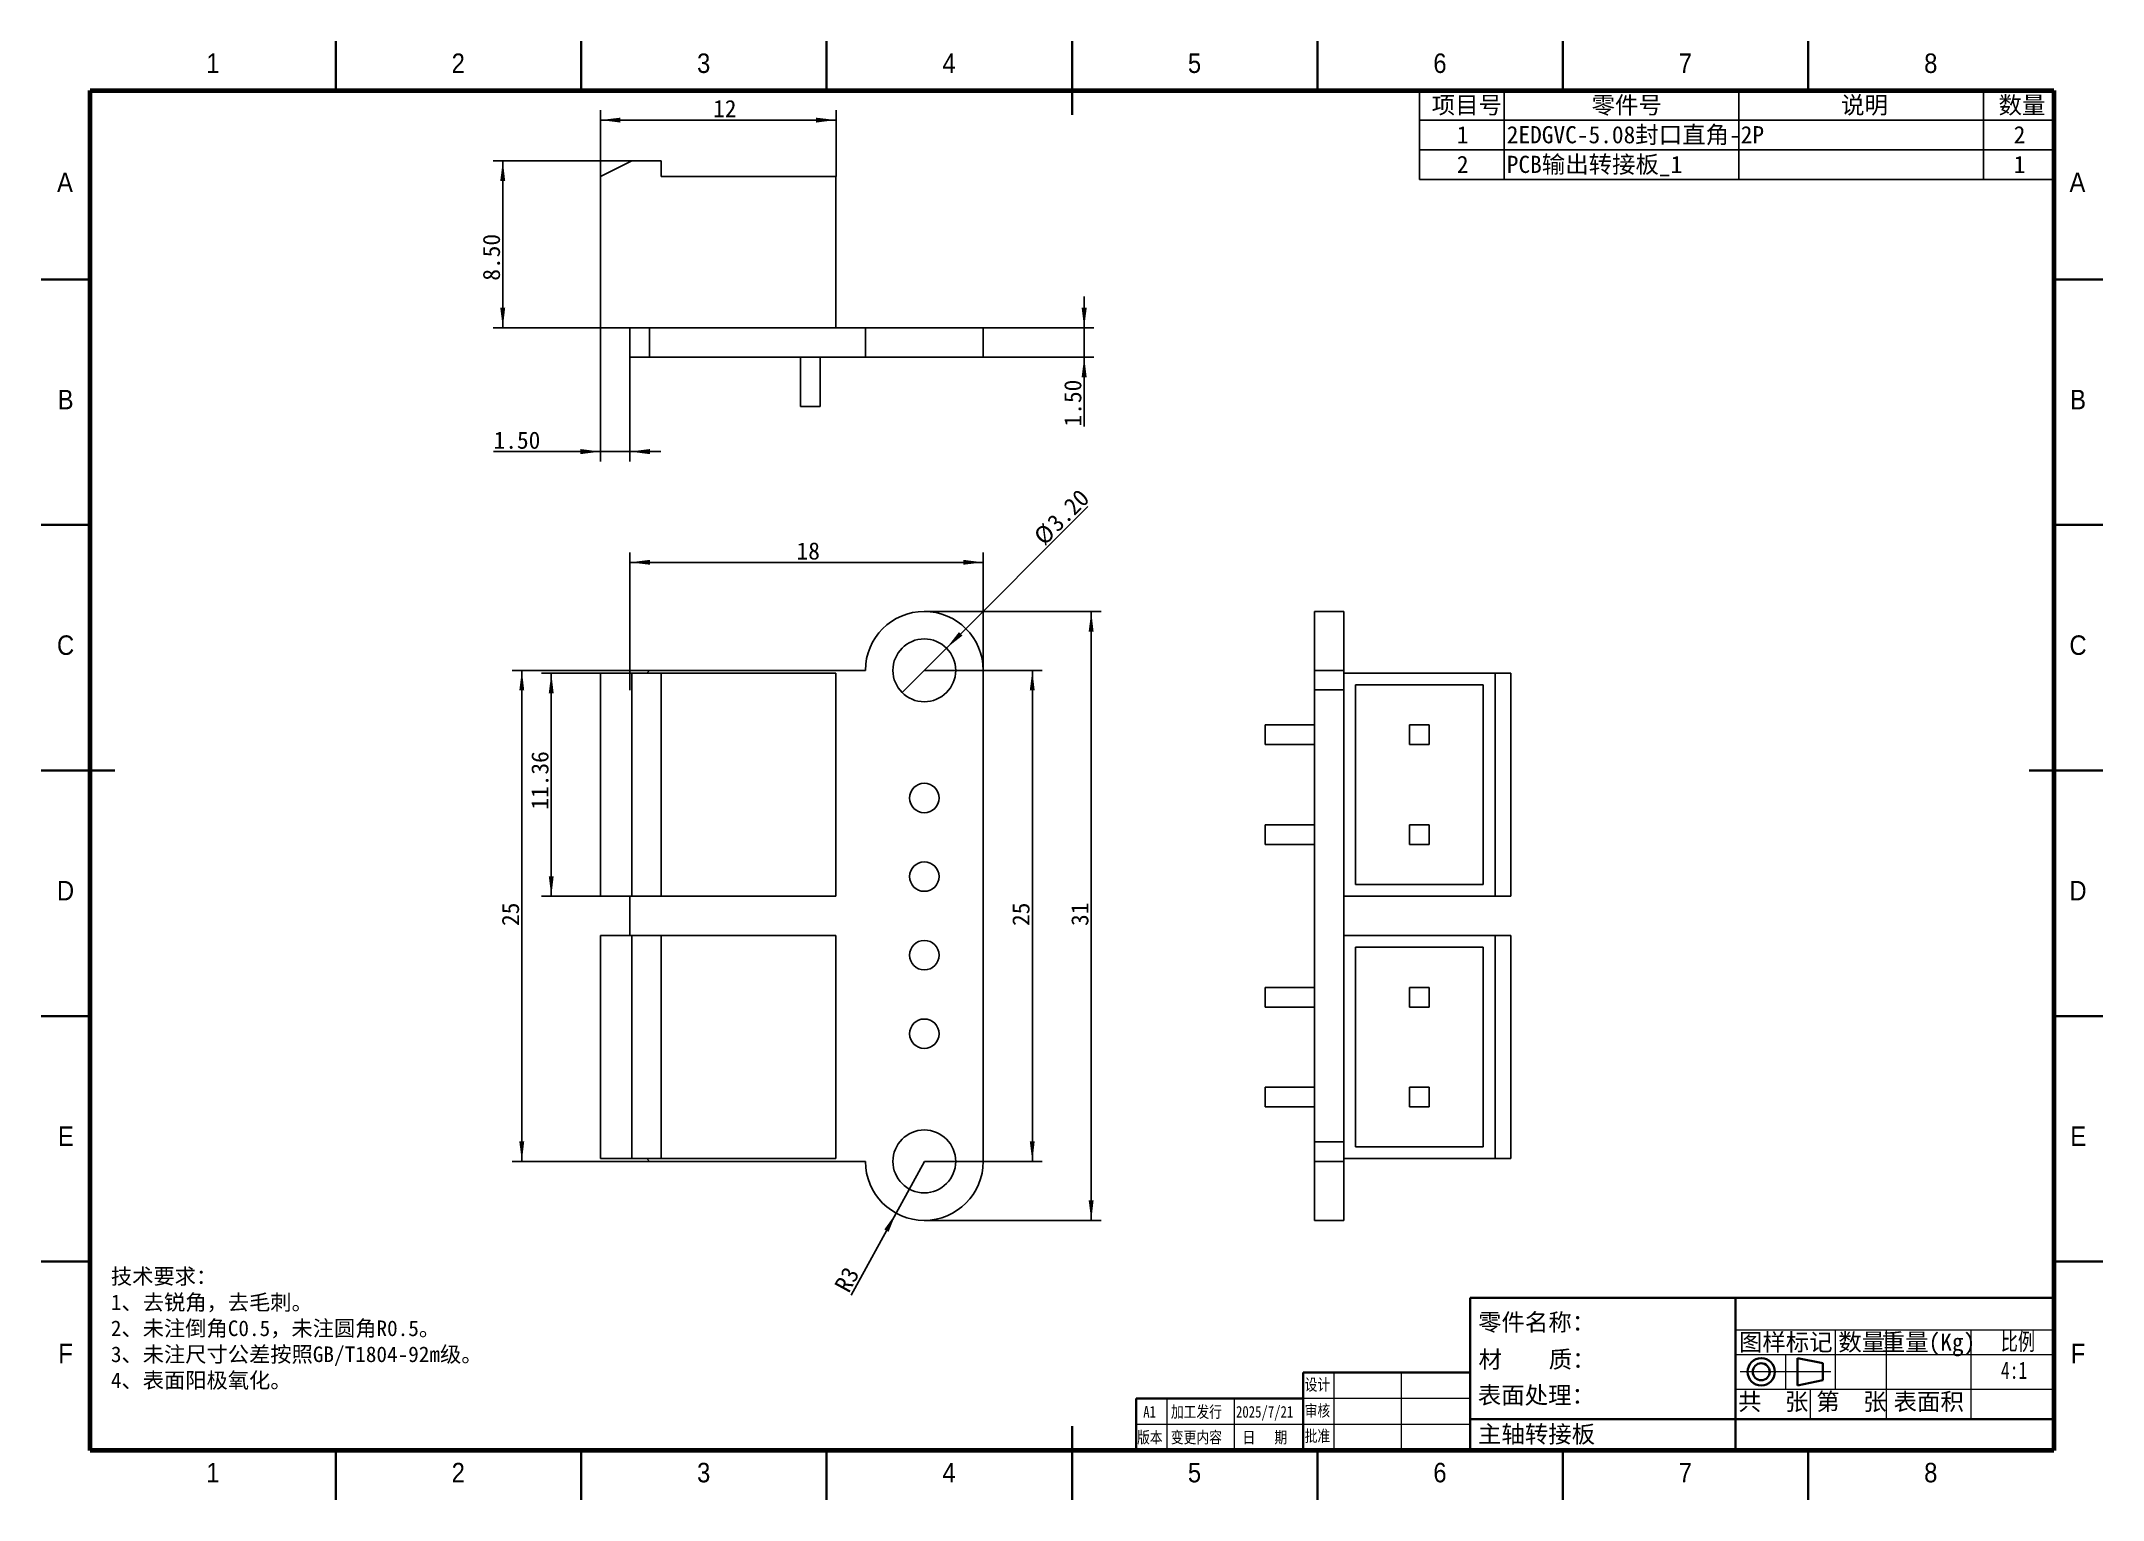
# Model space of a CAD drawing. Header units: millimetres. Extents: x 0 to 105, y 0 to 74.
import ezdxf

# ---------------------------------------------------------------- set-up
doc = ezdxf.new("R2010")
doc.units = ezdxf.units.MM
doc.header["$LTSCALE"] = 0.25
doc.linetypes.add('SLD-实线', pattern=[0])
doc.layers.add('轮廓粗实线', color=7, linetype='Continuous')
doc.styles.add('SLDTEXTSTYLE0', font='SIMFANG.TTF', dxfattribs={"bigfont": 'bigfont'})
doc.styles.add('SLDTEXTSTYLE1', font='SIMSUN.TTC', dxfattribs={"width": 0.8})
doc.styles.add('SLDTEXTSTYLE2', font='SIMSUN.TTC', dxfattribs={"width": 0.8, "bigfont": 'bigfont'})
doc.styles.add('SLDTEXTSTYLE3', font='SIMSUN.TTC', dxfattribs={"bigfont": 'bigfont'})
doc.styles.add('SLDTEXTSTYLE4', font='HYSWLONGFANGSONG.TTF')
doc.styles.add('SLDTEXTSTYLE5', font='HYSWLONGFANGSONG.TTF', dxfattribs={"bigfont": 'bigfont'})
doc.styles.add('SLDTEXTSTYLE6', font='GOTHIC.TTF', dxfattribs={"width": 0.913})
doc.styles.add('SLDTEXTSTYLE7', font='SIMSUN.TTC')
doc.dimstyles.new('SLDDIMSTYLE0', dxfattribs={"dimtxt": 0.875, "dimasz": 1.02, "dimexe": 0, "dimexo": 0.0625, "dimgap": 0.21875, "dimtad": 2, "dimrnd": 1e-09, "dimzin": 12, "dimdsep": 46, "dimtxsty": 'SLDTEXTSTYLE7', "dimsah": 1, "dimcen": 0.09, "dimadec": 0, "dimazin": 3, "dimtfac": 1, "dimtofl": 0, "dimtmove": 0, "dimatfit": 3, "dimfxl": 1, "dimfrac": 2, "dimtolj": 1, "dimtzin": 12, "dimarcsym": 0})
doc.dimstyles.new('SLDDIMSTYLE1', dxfattribs={"dimtxt": 0.875, "dimasz": 1.02, "dimexe": 0, "dimexo": 0.0625, "dimgap": 0.21875, "dimtad": 2, "dimrnd": 1e-09, "dimzin": 4, "dimdsep": 46, "dimtxsty": 'SLDTEXTSTYLE7', "dimblk1": 'NONE', "dimsah": 1, "dimcen": 0, "dimadec": 0, "dimazin": 1, "dimtfac": 1, "dimtmove": 0, "dimatfit": 3, "dimldrblk": 'NONE', "dimfxl": 1, "dimfrac": 2, "dimtolj": 1, "dimtzin": 12, "dimarcsym": 0})
doc.dimstyles.new('SLDDIMSTYLE2', dxfattribs={"dimtxt": 0.875, "dimasz": 1.02, "dimexe": 0, "dimexo": 0.0625, "dimgap": 0.21875, "dimtad": 2, "dimrnd": 1e-09, "dimzin": 12, "dimdsep": 46, "dimtxsty": 'SLDTEXTSTYLE7', "dimsah": 1, "dimcen": 0, "dimadec": 0, "dimazin": 3, "dimtfac": 1, "dimtofl": 0, "dimtmove": 0, "dimatfit": 3, "dimfxl": 1, "dimfrac": 2, "dimtolj": 1, "dimtzin": 12, "dimarcsym": 0})
doc.dimstyles.new('SLDDIMSTYLE3', dxfattribs={"dimtxt": 0.875, "dimasz": 1.02, "dimexe": 0, "dimexo": 0.0625, "dimgap": 0.21875, "dimtad": 2, "dimrnd": 1e-09, "dimzin": 4, "dimdsep": 46, "dimtxsty": 'SLDTEXTSTYLE7', "dimsah": 1, "dimcen": 0.09, "dimadec": 0, "dimazin": 1, "dimtfac": 1, "dimtmove": 0, "dimatfit": 0, "dimfxl": 1, "dimfrac": 2, "dimtolj": 1, "dimtzin": 12, "dimarcsym": 0})
doc.dimstyles.new('SLDDIMSTYLE4', dxfattribs={"dimtxt": 0.875, "dimasz": 1.02, "dimexe": 0, "dimexo": 0.0625, "dimgap": 0.21875, "dimtad": 2, "dimrnd": 1e-09, "dimzin": 4, "dimdsep": 46, "dimtxsty": 'SLDTEXTSTYLE7', "dimsah": 1, "dimcen": 0.09, "dimadec": 0, "dimazin": 1, "dimtfac": 1, "dimtofl": 0, "dimtmove": 0, "dimatfit": 3, "dimfxl": 1, "dimfrac": 2, "dimtolj": 1, "dimtzin": 12, "dimarcsym": 0})

# ---------------------------------------------------------------- blocks, each defined once
blk = doc.blocks.new('SW_TABLEANNOTATION_0')
at = {"color": 0, "linetype": 'SLD-实线', "lineweight": 25}
for p, q in [((0, 0), (0, -1.51)), ((0, 0), (4.32, 0)), ((4.32, 0), (4.32, -1.51)), ((4.32, 0), (16.27, 0)), ((16.27, 0), (16.27, -1.51)), ((16.27, 0), (28.73, 0)), ((28.73, 0), (28.73, -1.51)), ((28.73, 0), (32.31, 0)), ((32.31, 0), (32.31, -1.51)), ((0, -1.51), (4.32, -1.51)), ((0, -1.51), (0, -3.02)), ((4.32, -1.51), (16.27, -1.51)), ((4.32, -1.51), (4.32, -3.02)), ((16.27, -1.51), (28.73, -1.51)), ((16.27, -1.51), (16.27, -3.02)), ((28.73, -1.51), (32.31, -1.51)), ((28.73, -1.51), (28.73, -3.02)), ((32.31, -1.51), (32.31, -3.02)), ((0, -3.02), (0, -4.53)), ((0, -3.02), (4.32, -3.02)), ((4.32, -3.02), (4.32, -4.53)), ((4.32, -3.02), (16.27, -3.02)), ((16.27, -3.02), (16.27, -4.53)), ((16.27, -3.02), (28.73, -3.02)), ((28.73, -3.02), (28.73, -4.53)), ((28.73, -3.02), (32.31, -3.02)), ((32.31, -3.02), (32.31, -4.53)), ((0, -4.53), (4.32, -4.53)), ((4.32, -4.53), (16.27, -4.53)), ((16.27, -4.53), (28.73, -4.53)), ((28.73, -4.53), (32.31, -4.53))]:
    blk.add_line(p, q, dxfattribs=at)
at = {"color": 0, "linetype": 'SLD-实线', "lineweight": 25, "char_height": 0.875, "attachment_point": 1}
for s, insert, style in [('项目号', (0.63, -0.31), 'SLDTEXTSTYLE3'), ('零件号', (8.77, -0.31), 'SLDTEXTSTYLE3'), ('说明', (21.48, -0.31), 'SLDTEXTSTYLE3'), ('数量', (29.5, -0.31), 'SLDTEXTSTYLE3'), ('1', (1.91, -1.82), 'SLDTEXTSTYLE7'), ('2EDGVC-5.08封口直角-2P', (4.45, -1.82), 'SLDTEXTSTYLE3'), ('2', (30.27, -1.82), 'SLDTEXTSTYLE7'), ('2', (1.91, -3.33), 'SLDTEXTSTYLE7'), ('PCB输出转接板_1', (4.45, -3.33), 'SLDTEXTSTYLE3'), ('1', (30.27, -3.33), 'SLDTEXTSTYLE7')]:
    blk.add_mtext(s, dxfattribs=dict(at, insert=insert, style=style))
blk = doc.blocks.new('_D')
at = {"color": 5, "linetype": 'SLD-实线', "lineweight": 25, "true_color": 0x0000ff}
for p, q in [((30.98, 42.22), (23.98, 42.22)), ((24.48, 42.22), (24.48, 17.22)), ((30.98, 17.22), (23.98, 17.22))]:
    blk.add_line(p, q, dxfattribs=at)
for points in [[(24.48, 42.22), (24.35, 41.2), (24.6, 41.2)], [(24.48, 17.22), (24.6, 18.24), (24.35, 18.24)]]:
    blk.add_solid(points, dxfattribs=at)
at = {"color": 5, "linetype": 'SLD-实线', "lineweight": 25, "true_color": 0x0000ff, "insert": (23.46, 29.21), "char_height": 0.875, "attachment_point": 1, "rotation": 90, "style": 'SLDTEXTSTYLE7'}
blk.add_mtext('25', dxfattribs=at)
blk = doc.blocks.new('_D_1')
at = {"color": 5, "linetype": 'SLD-实线', "lineweight": 25, "true_color": 0x0000ff}
for p, q in [((29.98, 41.22), (29.98, 48.22)), ((47.98, 47.72), (29.98, 47.72)), ((47.98, 42.22), (47.98, 48.22))]:
    blk.add_line(p, q, dxfattribs=at)
for points in [[(29.98, 47.72), (31, 47.6), (31, 47.85)], [(47.98, 47.72), (46.96, 47.85), (46.96, 47.6)]]:
    blk.add_solid(points, dxfattribs=at)
at = {"color": 5, "linetype": 'SLD-实线', "lineweight": 25, "true_color": 0x0000ff, "insert": (38.47, 48.74), "char_height": 0.875, "attachment_point": 1, "style": 'SLDTEXTSTYLE7'}
blk.add_mtext('18', dxfattribs=at)
blk = doc.blocks.new('_D_2')
at = {"color": 5, "linetype": 'SLD-实线', "lineweight": 25, "true_color": 0x0000ff}
for p, q in [((44.98, 45.22), (53.98, 45.22)), ((53.48, 45.22), (53.48, 14.22)), ((44.98, 14.22), (53.98, 14.22))]:
    blk.add_line(p, q, dxfattribs=at)
for points in [[(53.48, 45.22), (53.35, 44.2), (53.6, 44.2)], [(53.48, 14.22), (53.6, 15.24), (53.35, 15.24)]]:
    blk.add_solid(points, dxfattribs=at)
at = {"color": 5, "linetype": 'SLD-实线', "lineweight": 25, "true_color": 0x0000ff, "insert": (52.46, 29.21), "char_height": 0.875, "attachment_point": 1, "rotation": 90, "style": 'SLDTEXTSTYLE7'}
blk.add_mtext('31', dxfattribs=at)
blk = doc.blocks.new('_D_3')
at = {"color": 5, "linetype": 'SLD-实线', "lineweight": 25, "true_color": 0x0000ff}
for q in [(53.31, 50.56), (43.85, 41.09)]:
    blk.add_line((46.11, 43.36), q, dxfattribs=at)
blk.add_solid([(46.11, 43.36), (46.92, 43.99), (46.74, 44.17)], dxfattribs=at)
at = {"color": 5, "linetype": 'SLD-实线', "lineweight": 25, "true_color": 0x0000ff, "char_height": 0.875, "attachment_point": 1, "rotation": 45, "style": 'SLDTEXTSTYLE7'}
for s, insert in [('3.20', (51.15, 49.84)), ('%%c', (50.47, 49.15))]:
    blk.add_mtext(s, dxfattribs=dict(at, insert=insert))
blk = doc.blocks.new('_None')
blk = doc.blocks.new('_D_4')
at = {"color": 5, "linetype": 'SLD-实线', "lineweight": 25, "true_color": 0x0000ff}
for p, q in [((44.98, 42.22), (50.98, 42.22)), ((50.48, 17.22), (50.48, 42.22)), ((44.98, 17.22), (50.98, 17.22))]:
    blk.add_line(p, q, dxfattribs=at)
for points in [[(50.48, 42.22), (50.35, 41.2), (50.6, 41.2)], [(50.48, 17.22), (50.6, 18.24), (50.35, 18.24)]]:
    blk.add_solid(points, dxfattribs=at)
at = {"color": 5, "linetype": 'SLD-实线', "lineweight": 25, "true_color": 0x0000ff, "insert": (49.46, 29.21), "char_height": 0.875, "attachment_point": 1, "rotation": 90, "style": 'SLDTEXTSTYLE7'}
blk.add_mtext('25', dxfattribs=at)
blk = doc.blocks.new('_D_5')
at = {"color": 5, "linetype": 'SLD-实线', "lineweight": 25, "true_color": 0x0000ff}
for q in [(44.98, 17.22), (41.25, 10.41)]:
    blk.add_line((43.54, 14.59), q, dxfattribs=at)
blk.add_solid([(43.54, 14.59), (42.94, 13.76), (43.16, 13.64)], dxfattribs=at)
at = {"color": 5, "linetype": 'SLD-实线', "lineweight": 25, "true_color": 0x0000ff, "insert": (40.36, 10.9), "char_height": 0.875, "attachment_point": 1, "rotation": 61.3178, "style": 'SLDTEXTSTYLE7'}
blk.add_mtext('R3', dxfattribs=at)
blk = doc.blocks.new('_D_6')
at = {"color": 5, "linetype": 'SLD-实线', "lineweight": 25, "true_color": 0x0000ff}
for p, q in [((28.48, 42.08), (25.48, 42.08)), ((25.98, 30.72), (25.98, 42.08)), ((28.48, 30.72), (25.48, 30.72))]:
    blk.add_line(p, q, dxfattribs=at)
for points in [[(25.98, 42.08), (25.85, 41.06), (26.1, 41.06)], [(25.98, 30.72), (26.1, 31.74), (25.85, 31.74)]]:
    blk.add_solid(points, dxfattribs=at)
at = {"color": 5, "linetype": 'SLD-实线', "lineweight": 25, "true_color": 0x0000ff, "insert": (24.96, 35.13), "char_height": 0.875, "attachment_point": 1, "rotation": 90, "style": 'SLDTEXTSTYLE7'}
blk.add_mtext('11.36', dxfattribs=at)
blk = doc.blocks.new('_D_7')
at = {"color": 5, "linetype": 'SLD-实线', "lineweight": 25, "true_color": 0x0000ff}
for p, q in [((53.12, 59.66), (53.12, 61.25)), ((47.98, 59.66), (53.62, 59.66)), ((53.12, 59.66), (53.12, 58.16)), ((47.98, 58.16), (53.62, 58.16)), ((53.12, 58.16), (53.12, 54.64))]:
    blk.add_line(p, q, dxfattribs=at)
for points in [[(53.12, 59.66), (53.25, 60.68), (52.99, 60.68)], [(53.12, 58.16), (52.99, 57.14), (53.25, 57.14)]]:
    blk.add_solid(points, dxfattribs=at)
at = {"color": 5, "linetype": 'SLD-实线', "lineweight": 25, "true_color": 0x0000ff, "insert": (52.1, 54.64), "char_height": 0.875, "attachment_point": 1, "rotation": 90, "style": 'SLDTEXTSTYLE7'}
blk.add_mtext('1.50', dxfattribs=at)
blk = doc.blocks.new('_D_8')
at = {"color": 5, "linetype": 'SLD-实线', "lineweight": 25, "true_color": 0x0000ff}
for p, q in [((28.48, 59.66), (28.48, 52.86)), ((29.98, 58.16), (29.98, 52.86)), ((28.48, 53.36), (23.04, 53.36)), ((28.48, 53.36), (29.98, 53.36)), ((29.98, 53.36), (31.56, 53.36))]:
    blk.add_line(p, q, dxfattribs=at)
for points in [[(28.48, 53.36), (27.46, 53.49), (27.46, 53.23)], [(29.98, 53.36), (31, 53.23), (31, 53.49)]]:
    blk.add_solid(points, dxfattribs=at)
at = {"color": 5, "linetype": 'SLD-实线', "lineweight": 25, "true_color": 0x0000ff, "insert": (23.04, 54.38), "char_height": 0.875, "attachment_point": 1, "style": 'SLDTEXTSTYLE7'}
blk.add_mtext('1.50', dxfattribs=at)
blk = doc.blocks.new('_D_9')
at = {"color": 5, "linetype": 'SLD-实线', "lineweight": 25, "true_color": 0x0000ff}
for p, q in [((30.08, 68.16), (23.01, 68.16)), ((23.51, 68.16), (23.51, 59.66)), ((28.48, 59.66), (23.01, 59.66))]:
    blk.add_line(p, q, dxfattribs=at)
for points in [[(23.51, 68.16), (23.38, 67.14), (23.63, 67.14)], [(23.51, 59.66), (23.63, 60.68), (23.38, 60.68)]]:
    blk.add_solid(points, dxfattribs=at)
at = {"color": 5, "linetype": 'SLD-实线', "lineweight": 25, "true_color": 0x0000ff, "insert": (22.49, 62.06), "char_height": 0.875, "attachment_point": 1, "rotation": 90, "style": 'SLDTEXTSTYLE7'}
blk.add_mtext('8.50', dxfattribs=at)
blk = doc.blocks.new('_D_10')
at = {"color": 5, "linetype": 'SLD-实线', "lineweight": 25, "true_color": 0x0000ff}
for p, q in [((28.48, 67.36), (28.48, 70.74)), ((40.48, 67.36), (40.48, 70.74)), ((28.48, 70.24), (40.48, 70.24))]:
    blk.add_line(p, q, dxfattribs=at)
for points in [[(28.48, 70.24), (29.5, 70.11), (29.5, 70.36)], [(40.48, 70.24), (39.46, 70.36), (39.46, 70.11)]]:
    blk.add_solid(points, dxfattribs=at)
at = {"color": 5, "linetype": 'SLD-实线', "lineweight": 25, "true_color": 0x0000ff, "insert": (34.22, 71.26), "char_height": 0.875, "attachment_point": 1, "style": 'SLDTEXTSTYLE7'}
blk.add_mtext('12', dxfattribs=at)

msp = doc.modelspace()

# ---------------------------------------------------------------- linework, layer by layer
at = {"color": 7, "linetype": 'SLD-实线', "lineweight": 35}
for p, q in [((15, 71.75), (15, 74.25)), ((27.5, 71.75), (27.5, 74.25)), ((40, 71.75), (40, 74.25)), ((52.5, 71.75), (52.5, 74.25)), ((52.5, 74.25), (52.5, 70.5)), ((65, 71.75), (65, 74.25)), ((77.5, 71.75), (77.5, 74.25)), ((90, 71.75), (90, 74.25)), ((2.5, 62.125), (0, 62.125)), ((102.5, 62.125), (105, 62.125)), ((2.5, 49.625), (0, 49.625)), ((102.5, 49.625), (105, 49.625)), ((2.5, 37.125), (0, 37.125)), ((0, 37.125), (3.75, 37.125)), ((105, 37.125), (101.25, 37.125)), ((102.5, 37.125), (105, 37.125)), ((2.5, 24.625), (0, 24.625)), ((102.5, 24.625), (105, 24.625)), ((2.5, 12.125), (0, 12.125)), ((102.5, 12.125), (105, 12.125)), ((72.786, 10.274), (72.786, 2.501)), ((72.786, 10.274), (102.5, 10.274)), ((86.286, 10.274), (86.286, 2.5)), ((64.279, 6.475), (64.279, 2.5)), ((64.279, 6.475), (72.786, 6.475)), ((55.773, 5.15), (64.279, 5.15)), ((55.773, 5.15), (55.773, 2.5)), ((52.5, 0), (52.5, 3.75)), ((72.786, 4.109), (102.5, 4.109)), ((15, 2.5), (15, 0)), ((27.5, 2.5), (27.5, 0)), ((40, 2.5), (40, 0)), ((52.5, 2.5), (52.5, 0)), ((65, 2.5), (65, 0)), ((77.5, 2.5), (77.5, 0)), ((90, 2.5), (90, 0))]:
    msp.add_line(p, q, dxfattribs=at)
at = {"color": 7, "linetype": 'SLD-实线', "lineweight": 70}
for p, q in [((2.5, 2.5), (2.5, 71.75)), ((2.5, 71.75), (102.5, 71.75)), ((102.5, 71.75), (102.5, 2.5)), ((102.5, 2.5), (2.5, 2.5))]:
    msp.add_line(p, q, dxfattribs=at)
at = {"color": 7, "linetype": 'SLD-实线', "lineweight": 18, "true_color": 0xffffff}
for p, q in [((102.5, 11.525), (102.545, 11.525)), ((65.831, 6.475), (65.831, 2.5)), ((69.271, 6.475), (69.271, 2.5)), ((91.15, 6.515), (86.528, 6.515)), ((90.089, 5.623), (90.089, 4.109))]:
    msp.add_line(p, q, dxfattribs=at)
at = {"color": 7, "linetype": 'SLD-实线', "lineweight": 18}
for p, q in [((72.786, 10.274), (102.5, 10.274)), ((86.25, 8.65), (102.5, 8.65)), ((91.368, 8.65), (91.368, 5.623)), ((93.97, 8.65), (93.97, 4.109)), ((98.284, 8.65), (98.284, 4.109)), ((86.25, 7.4), (102.5, 7.4)), ((88.849, 7.4), (88.849, 5.623)), ((86.25, 5.623), (102.5, 5.623)), ((57.324, 5.15), (57.324, 2.499)), ((60.764, 5.15), (60.764, 2.499)), ((72.786, 5.15), (64.279, 5.15)), ((72.786, 3.825), (55.75, 3.825))]:
    msp.add_line(p, q, dxfattribs=at)
at = {"color": 7, "linetype": 'SLD-实线', "lineweight": 35, "true_color": 0xffffff}
for p, q in [((90.737, 6.948), (89.454, 7.21)), ((89.454, 7.21), (89.454, 5.82)), ((90.737, 6.082), (90.737, 6.948)), ((89.454, 5.82), (90.737, 6.082))]:
    msp.add_line(p, q, dxfattribs=at)
for radius in [0.695, 0.433]:
    msp.add_circle((87.607, 6.515), radius, dxfattribs=at)
at = {"layer": '轮廓粗实线'}
for p, q in [((30.077, 68.163), (28.477, 67.363)), ((28.477, 59.663), (28.477, 67.363)), ((30.077, 68.163), (31.577, 68.163)), ((31.577, 67.363), (31.577, 68.163)), ((40.477, 67.363), (31.577, 67.363)), ((40.477, 67.363), (40.477, 59.663)), ((30.837, 59.663), (28.477, 59.663)), ((29.977, 58.163), (29.977, 59.663)), ((30.837, 59.663), (30.977, 59.663)), ((30.977, 59.663), (30.977, 58.163)), ((30.977, 59.663), (41.977, 59.663)), ((41.977, 59.663), (41.977, 58.163)), ((47.977, 59.663), (41.977, 59.663)), ((47.977, 59.663), (47.977, 58.163)), ((30.977, 58.163), (29.977, 58.163)), ((30.977, 58.163), (41.977, 58.163)), ((38.677, 58.163), (38.677, 55.663)), ((39.677, 58.163), (39.677, 55.663)), ((47.977, 58.163), (41.977, 58.163)), ((39.677, 55.663), (38.677, 55.663)), ((66.345, 45.224), (64.845, 45.224)), ((64.845, 42.224), (64.845, 45.224)), ((66.345, 42.224), (66.345, 45.224)), ((28.477, 30.724), (28.477, 42.084)), ((30.077, 42.084), (28.477, 42.084)), ((30.077, 30.724), (30.077, 42.084)), ((30.077, 42.084), (31.577, 42.084)), ((30.977, 42.224), (30.837, 42.084)), ((41.977, 42.224), (30.977, 42.224)), ((31.577, 30.724), (31.577, 42.084)), ((40.477, 42.084), (31.577, 42.084)), ((40.477, 30.724), (40.477, 42.084)), ((47.977, 17.224), (47.977, 42.224)), ((64.845, 41.224), (64.845, 42.224)), ((64.845, 42.224), (66.345, 42.224)), ((66.345, 42.224), (66.345, 42.084)), ((66.345, 42.084), (66.345, 30.724)), ((66.345, 42.084), (74.045, 42.084)), ((74.045, 30.724), (74.045, 42.084)), ((74.845, 42.084), (74.045, 42.084)), ((74.845, 30.724), (74.845, 42.084)), ((66.345, 41.224), (64.845, 41.224)), ((64.845, 41.224), (64.845, 18.224)), ((73.445, 41.484), (66.945, 41.484)), ((66.945, 41.484), (66.945, 31.324)), ((73.445, 31.324), (73.445, 41.484)), ((62.345, 38.444), (62.345, 39.444)), ((64.845, 39.444), (62.345, 39.444)), ((69.695, 39.444), (69.695, 38.444)), ((70.695, 39.444), (69.695, 39.444)), ((70.695, 38.444), (70.695, 39.444)), ((64.845, 38.444), (62.345, 38.444)), ((69.695, 38.444), (70.695, 38.444)), ((62.345, 33.364), (62.345, 34.364)), ((64.845, 34.364), (62.345, 34.364)), ((69.695, 34.364), (69.695, 33.364)), ((70.695, 34.364), (69.695, 34.364)), ((70.695, 33.364), (70.695, 34.364)), ((64.845, 33.364), (62.345, 33.364)), ((69.695, 33.364), (70.695, 33.364)), ((30.077, 30.724), (28.477, 30.724)), ((29.977, 30.724), (29.977, 28.724)), ((30.077, 30.724), (31.577, 30.724)), ((40.477, 30.724), (31.577, 30.724)), ((66.345, 30.724), (66.345, 28.724)), ((66.345, 30.724), (74.045, 30.724)), ((66.945, 31.324), (73.445, 31.324)), ((74.845, 30.724), (74.045, 30.724)), ((28.477, 17.364), (28.477, 28.724)), ((30.077, 28.724), (28.477, 28.724)), ((30.077, 17.364), (30.077, 28.724)), ((30.077, 28.724), (31.577, 28.724)), ((31.577, 17.364), (31.577, 28.724)), ((40.477, 28.724), (31.577, 28.724)), ((40.477, 17.364), (40.477, 28.724)), ((66.345, 28.724), (66.345, 17.364)), ((66.345, 28.724), (74.045, 28.724)), ((74.045, 17.364), (74.045, 28.724)), ((74.845, 28.724), (74.045, 28.724)), ((74.845, 17.364), (74.845, 28.724)), ((73.445, 28.124), (66.945, 28.124)), ((66.945, 28.124), (66.945, 17.964)), ((73.445, 17.964), (73.445, 28.124)), ((62.345, 25.084), (62.345, 26.084)), ((64.845, 26.084), (62.345, 26.084)), ((69.695, 26.084), (69.695, 25.084)), ((70.695, 26.084), (69.695, 26.084)), ((70.695, 25.084), (70.695, 26.084)), ((64.845, 25.084), (62.345, 25.084)), ((69.695, 25.084), (70.695, 25.084)), ((62.345, 20.004), (62.345, 21.004)), ((64.845, 21.004), (62.345, 21.004)), ((70.695, 21.004), (69.695, 21.004)), ((69.695, 21.004), (69.695, 20.004)), ((70.695, 20.004), (70.695, 21.004)), ((64.845, 20.004), (62.345, 20.004)), ((69.695, 20.004), (70.695, 20.004)), ((64.845, 18.224), (66.345, 18.224)), ((64.845, 17.224), (64.845, 18.224)), ((66.945, 17.964), (73.445, 17.964)), ((30.077, 17.364), (28.477, 17.364)), ((30.077, 17.364), (31.577, 17.364)), ((30.837, 17.364), (30.977, 17.224)), ((30.977, 17.224), (41.977, 17.224)), ((40.477, 17.364), (31.577, 17.364)), ((66.345, 17.224), (64.845, 17.224)), ((64.845, 14.224), (64.845, 17.224)), ((66.345, 17.364), (66.345, 17.224)), ((66.345, 17.364), (74.045, 17.364)), ((66.345, 14.224), (66.345, 17.224)), ((74.845, 17.364), (74.045, 17.364)), ((64.845, 14.224), (66.345, 14.224))]:
    msp.add_line(p, q, dxfattribs=at)
for centre, radius in [((44.977, 42.224), 1.6), ((44.977, 35.724), 0.75), ((44.977, 31.724), 0.75), ((44.977, 27.724), 0.75), ((44.977, 23.724), 0.75), ((44.977, 17.224), 1.6)]:
    msp.add_circle(centre, radius, dxfattribs=at)
for centre, start, end in [((44.977, 42.224), 0, 180), ((44.977, 17.224), 180, 0)]:
    msp.add_arc(centre, 3, start, end, dxfattribs=at)

# ---------------------------------------------------------------- block references
at = {"color": 5, "linetype": 'SLD-实线', "lineweight": 25, "true_color": 0x0000ff}
msp.add_blockref('SW_TABLEANNOTATION_0', (70.192, 71.75), dxfattribs=at)

# ---------------------------------------------------------------- texts
at = {"color": 7, "linetype": 'Continuous', "lineweight": 0, "char_height": 0.992, "attachment_point": 2, "style": 'SLDTEXTSTYLE6'}
for s, insert in [('1', (8.74, 73.628)), ('2', (21.24, 73.628)), ('3', (33.74, 73.628)), ('4', (46.24, 73.628)), ('5', (58.74, 73.628)), ('6', (71.24, 73.628)), ('7', (83.74, 73.628)), ('8', (96.24, 73.628)), ('A', (1.21, 67.566)), ('A', (103.71, 67.566)), ('B', (1.243, 56.503)), ('B', (103.743, 56.503)), ('C', (1.24, 44.003)), ('C', (103.74, 44.003)), ('D', (1.238, 31.503)), ('D', (103.738, 31.503)), ('E', (1.252, 19.003)), ('E', (103.752, 19.003)), ('F', (1.239, 7.941)), ('F', (103.739, 7.941)), ('1', (8.74, 1.878)), ('2', (21.24, 1.878)), ('3', (33.74, 1.878)), ('4', (46.24, 1.878)), ('5', (58.74, 1.878)), ('6', (71.24, 1.878)), ('7', (83.74, 1.878)), ('8', (96.24, 1.878))]:
    msp.add_mtext(s, dxfattribs=dict(at, insert=insert))
at = {"color": 7, "linetype": 'SLD-实线', "lineweight": 18, "true_color": 0xffffff}
for s, insert, char_height, attachment_point, style in [('技术要求：^J1、去锐角，去毛刺。^J2、未注倒角C0.5，未注圆角R0.5。^J3、未注尺寸公差按照GB/T1804-92m级。^J4、表面阳极氧化。', (3.548, 11.772), 0.79375, 1, 'SLDTEXTSTYLE0'), ('零件名称：', (73.182, 9.478), 0.875, 1, 'SLDTEXTSTYLE3'), ('图样标记', (88.854, 8.462), 0.875, 2, 'SLDTEXTSTYLE3'), ('数量', (92.724, 8.462), 0.875, 2, 'SLDTEXTSTYLE3'), ('重量(Kg)', (96.124, 8.462), 0.875, 2, 'SLDTEXTSTYLE3'), ('比例', (100.678, 8.487), 0.875, 2, 'SLDTEXTSTYLE5'), ('材    质：', (73.207, 7.585), 0.875, 1, 'SLDTEXTSTYLE3'), ('4:1', (100.484, 7.03), 0.875, 2, 'SLDTEXTSTYLE4'), ('设计', (65.001, 6.157), 0.5953, 2, 'SLDTEXTSTYLE2'), ('表面处理：', (73.17, 5.761), 0.875, 1, 'SLDTEXTSTYLE3'), ('共  张', (88.214, 5.433), 0.875, 2, 'SLDTEXTSTYLE3'), ('第  张', (92.198, 5.433), 0.875, 2, 'SLDTEXTSTYLE3'), ('表面积', (96.134, 5.433), 0.875, 2, 'SLDTEXTSTYLE3'), ('A1', (56.452, 4.774), 0.5953, 2, 'SLDTEXTSTYLE1'), ('加工发行', (58.836, 4.774), 0.5953, 2, 'SLDTEXTSTYLE2'), ('2025/7/21', (62.311, 4.774), 0.5953, 2, 'SLDTEXTSTYLE1'), ('审核', (65.001, 4.83), 0.5953, 2, 'SLDTEXTSTYLE2'), ('版本', (56.465, 3.473), 0.5953, 2, 'SLDTEXTSTYLE2'), ('变更内容', (58.836, 3.474), 0.5953, 2, 'SLDTEXTSTYLE2'), ('日   期', (62.323, 3.473), 0.5953, 2, 'SLDTEXTSTYLE2'), ('批准', (65.001, 3.544), 0.5953, 2, 'SLDTEXTSTYLE2'), ('主轴转接板', (73.176, 3.777), 0.875, 1, 'SLDTEXTSTYLE3')]:
    msp.add_mtext(s, dxfattribs=dict(at, insert=insert, char_height=char_height, attachment_point=attachment_point, style=style))

# ---------------------------------------------------------------- dimensions: what is measured, and where the dimension line sits
at = {"color": 5, "linetype": 'SLD-实线', "lineweight": 25, "true_color": 0x0000ff}
for base, p1, p2, dimstyle, picture, middle in [((40.477, 70.237), (28.477, 67.363), (40.477, 67.363), 'SLDDIMSTYLE0', '_D_10', (34.725, 70.237)), ((29.977, 53.359), (28.477, 59.663), (29.977, 58.163), 'SLDDIMSTYLE3', '_D_8', (24.057, 53.359)), ((29.977, 47.724), (47.977, 42.224), (29.977, 41.224), 'SLDDIMSTYLE0', '_D_1', (38.977, 47.724))]:
    dim = msp.add_linear_dim(base=base, p1=p1, p2=p2, dimstyle=dimstyle, dxfattribs=at)
    dim.commit()
    dim.dimension.update_dxf_attribs({"geometry": picture, "text_midpoint": middle, "dimtype": 160})
for base, p1, p2, dimstyle, picture, middle in [((23.507, 59.663), (30.077, 68.163), (28.477, 59.663), 'SLDDIMSTYLE4', '_D_9', (23.507, 63.083)), ((53.12, 58.163), (47.977, 59.663), (47.977, 58.163), 'SLDDIMSTYLE3', '_D_7', (53.12, 55.658)), ((53.477, 14.224), (44.977, 45.224), (44.977, 14.224), 'SLDDIMSTYLE0', '_D_2', (53.477, 29.724)), ((24.477, 17.224), (30.977, 42.224), (30.977, 17.224), 'SLDDIMSTYLE0', '_D', (24.477, 29.724)), ((25.977, 42.084), (28.477, 30.724), (28.477, 42.084), 'SLDDIMSTYLE0', '_D_6', (25.977, 36.404)), ((50.477, 42.224), (44.977, 17.224), (44.977, 42.224), 'SLDDIMSTYLE0', '_D_4', (50.477, 29.724))]:
    dim = msp.add_linear_dim(base=base, p1=p1, p2=p2, angle=90, dimstyle=dimstyle, dxfattribs=at)
    dim.commit()
    dim.dimension.update_dxf_attribs({"geometry": picture, "text_midpoint": middle, "dimtype": 160})
dim = msp.add_diameter_dim_2p(p1=(43.845, 41.092), p2=(46.108, 43.355), dimstyle='SLDDIMSTYLE1', dxfattribs=at)
dim.commit()
dim.dimension.update_dxf_attribs({"geometry": '_D_3', "text_midpoint": (52.257, 49.504), "dimtype": 163})
dim = msp.add_radius_dim(center=(44.977, 17.224), mpoint=(43.537, 14.592), dimstyle='SLDDIMSTYLE2', dxfattribs=at)
dim.commit()
dim.dimension.update_dxf_attribs({"geometry": '_D_5', "text_midpoint": (41.484, 10.839), "dimtype": 164})

doc.saveas('drawing.dxf')
